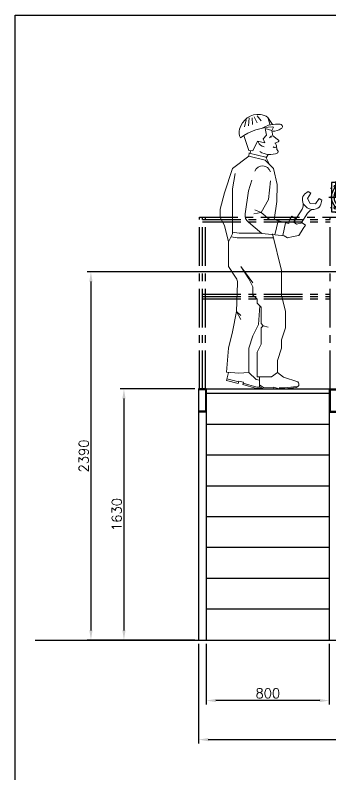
# Model space of a CAD drawing. Extents: x -24065 to -11187, y -102841 to -92978.
# Drawn here: x -24065 to -22012, y -97910 to -92978 of the extents above; entities that cross this region are included whole.
import ezdxf

# ---------------------------------------------------------------- set-up
doc = ezdxf.new("R2010")
doc.units = 0
doc.header["$LTSCALE"] = 200
doc.header["$MEASUREMENT"] = 0
doc.header["$PDMODE"] = 35
doc.header["$PDSIZE"] = 5
for name, pattern in [('CENTER', [2, 1.25, -0.25, 0.25, -0.25]), ('DASHDOT', [1, 0.5, -0.25, 0, -0.25]), ('DASHED2', [0.375, 0.25, -0.125])]:
    doc.linetypes.add(name, pattern=pattern)
for name, color, linetype in [('CENTRO', 1, 'DASHDOT'), ('DIM', 1, 'Continuous'), ('M3', 3, 'Continuous'), ('M4', 4, 'Continuous'), ('M5', 5, 'Continuous'), ('MC1', 8, 'CENTER')]:
    doc.layers.add(name, color=color, linetype=linetype)
doc.layers.add('DESENHO_FANTASMA BÁSICA_01', color=8, linetype='Continuous', lineweight=0)
doc.styles.add('ROMANS', font='romans.shx')
doc.dimstyles.new('CEMI-1. 25', dxfattribs={"dimscale": 25, "dimtxt": 2.5, "dimasz": 2.5, "dimexe": 1, "dimexo": 1, "dimtad": 1, "dimdec": 0, "dimtxsty": 'ROMANS', "dimcen": 0, "dimclrd": 1, "dimclre": 1, "dimclrt": 3, "dimadec": 0, "dimazin": 2, "dimtfac": 1, "dimtdec": 0, "dimtmove": 0, "dimatfit": 3, "dimfxl": 1.25, "dimlwd": -1, "dimlwe": -1, "dimarcsym": 1})

# ---------------------------------------------------------------- blocks, each defined once
blk = doc.blocks.new('MEM1')
at = {"layer": 'DESENHO_FANTASMA BÁSICA_01'}
for p, q in [((-215.1, 1746.2), (-225, 1701.6)), ((-195.1, 1760.2), (-200.2, 1707.4)), ((-176.7, 1760.4), (-173.5, 1715.5)), ((-162.4, 1767.1), (-143.3, 1727.1)), ((-142.4, 1772.6), (-116.9, 1740.9)), ((-44.1, 1715.9), (-74.8, 1762.3)), ((-74.8, 1762.3), (-58.1, 1712.9)), ((-41.2, 1643.6), (-47.5, 1676.8)), ((-49.9, 1643.3), (-63.8, 1630.7)), ((-5.4, 1615.3), (-41.2, 1643.6)), ((-7.1, 1602.9), (-28.6, 1594.1)), ((-16.6, 1578), (-24.3, 1594.7)), ((-197.1, 1510.9), (-194.9, 1532.2)), ((-195.1, 1531.1), (-86.2, 1503.9)), ((-184.3, 1546.7), (-188.5, 1529.4)), ((-188.5, 1529.4), (-184.3, 1546.7)), ((-14.9, 1553.8), (-16.6, 1578)), ((-7.4, 1544.2), (-14.9, 1553.8)), ((-9.5, 1532), (-7.4, 1544.2)), ((-303.2, 1431.4), (-197.1, 1510.9)), ((-197.1, 1510.9), (-91, 1484.4)), ((-91, 1484.4), (-64.5, 1457.9)), ((-62.6, 1456), (-86.2, 1503.9)), ((-83.8, 1499), (-70.9, 1522.6)), ((-356.2, 1272.2), (-303.2, 1431.4)), ((-64.5, 1457.9), (-38, 1431.4)), ((-38, 1431.4), (-12.9, 1326.2)), ((-303.2, 1298.8), (-285.6, 1398.6)), ((-178.1, 1355.1), (-199.8, 1285.4)), ((-55.7, 1350.2), (-69.8, 1228.6)), ((-303.2, 1272.2), (-303.2, 1298.8)), ((-199.8, 1285.4), (-221.5, 1137.3)), ((-16.2, 1216.7), (-12.9, 1326.2)), ((-382.8, 1166.2), (-356.2, 1272.2)), ((-303.2, 1245.7), (-303.2, 1272.2)), ((-303.2, 1219.2), (-303.2, 1245.7)), ((188.7, 1281.6), (165.5, 1264)), ((206.3, 1270.4), (184.3, 1236.1)), ((200.9, 1203.9), (184.3, 1236.1)), ((206.3, 1270.4), (188.7, 1281.6)), ((259.1, 1236.5), (237.1, 1202.2)), ((259.1, 1236.5), (276.6, 1225.3)), ((-303.2, 1192.7), (-303.2, 1219.2)), ((-303.2, 1166.2), (-303.2, 1192.7)), ((-69.8, 1228.6), (-117.9, 1144.8)), ((-16.2, 1216.7), (-32.9, 1097.1)), ((237.1, 1202.2), (200.9, 1203.9)), ((276.6, 1225.3), (270.9, 1199.7)), ((-382.8, 1113.1), (-382.8, 1166.2)), ((-303.2, 1113.1), (-303.2, 1166.2)), ((-117.9, 1144.8), (-164.3, 1136.6)), ((-117.9, 1144.8), (-158.8, 1162.8)), ((-117.9, 1144.8), (-62.4, 1098.6)), ((94.8, 1082.7), (148.8, 1166.9)), ((143.2, 1076.3), (184.5, 1140.7)), ((-356.2, 1060.1), (-382.8, 1113.1)), ((-303.2, 1086.6), (-303.2, 1113.1)), ((-303.2, 1033.6), (-303.2, 1086.6)), ((-64.6, 1100.5), (-27.8, 1096.5)), ((62.3, 1073.7), (-27.8, 1096.5)), ((-6.9, 1091.3), (-27.2, 1001)), ((67.8, 1098.2), (62.2, 1072.9)), ((82.2, 1120.6), (67.8, 1098.2)), ((104.5, 1106.2), (82.2, 1120.6)), ((104.5, 1106.2), (95.6, 1082.1)), ((-329.7, 954), (-356.2, 1060.1)), ((-200.5, 1082.4), (-112.8, 1009.6)), ((41.5, 1078.9), (22.9, 995.7)), ((95.6, 1082.1), (112.5, 1069.6)), ((149.1, 1077.6), (112.5, 1069.6)), ((142.8, 1018.6), (157.1, 1041)), ((171.5, 1063.3), (149.1, 1077.6)), ((157.1, 1041), (171.5, 1063.3)), ((-329.7, 954), (-303.2, 1007)), ((-313.1, 987.3), (-272.9, 980.5)), ((-303.2, 1007), (-303.2, 1033.6)), ((-303.2, 1016.9), (-261, 1009.8)), ((-113, 1009.8), (-261, 1009.8)), ((-112.8, 1009.6), (-26.1, 1000.9)), ((-44.2, 1005.5), (15, 768.4)), ((-26.1, 1000.9), (32.9, 994.6)), ((32.9, 994.6), (55.2, 980.3)), ((55.2, 980.3), (91.9, 988.3)), ((91.9, 988.3), (128.5, 996.3)), ((128.5, 996.3), (142.8, 1018.6)), ((-329.7, 874.4), (-329.7, 954)), ((-38, 980.5), (-272.9, 980.5)), ((-329.7, 794.9), (-329.7, 874.4)), ((-278.8, 718.5), (-329.7, 794.9)), ((-250.2, 794.9), (-170.6, 688.8)), ((-197.1, 715.3), (-250.2, 794.9)), ((15, 768.4), (15, 688.8)), ((-170.6, 662.3), (-197.1, 715.3)), ((-270.4, 688.9), (-276.7, 503.2)), ((-170.6, 609.2), (-170.6, 662.3)), ((15, 688.8), (15, 609.2)), ((-144.1, 582.7), (-170.6, 609.2)), ((15, 609.2), (41.5, 503.2)), ((-144.1, 556.2), (-144.1, 582.7)), ((-117.6, 529.7), (-144.1, 556.2)), ((-303.2, 370.6), (-276.7, 503.2)), ((-276.7, 503.2), (-250.2, 476.6)), ((-276.7, 503.2), (-250.2, 450.1)), ((-126.8, 539), (-133.8, 417.8)), ((-117.6, 503.2), (-117.6, 529.7)), ((-117.6, 476.6), (-117.6, 503.2)), ((41.5, 503.2), (41.5, 476.6)), ((-117.6, 450.1), (-117.6, 476.6)), ((-117.6, 423.6), (-117.6, 450.1)), ((41.5, 476.6), (41.5, 397.1)), ((-133.8, 417.8), (-170.6, 344)), ((-104.3, 410.3), (-117.6, 423.6)), ((-104.3, 410.3), (-117.6, 397.1)), ((-117.6, 370.6), (-117.6, 397.1)), ((-104.3, 410.3), (-70.8, 399.9)), ((41.5, 397.1), (15, 317.5)), ((-329.7, 264.5), (-303.2, 370.6)), ((-117.6, 344), (-117.6, 370.6)), ((-197.1, 264.5), (-170.6, 344)), ((-117.6, 291), (-117.6, 344)), ((15, 317.5), (15, 264.5)), ((-329.7, 264.5), (-342.5, 109.4)), ((-197.1, 105.8), (-197.1, 264.5)), ((-144.1, 238), (-117.6, 291)), ((15, 264.5), (-11.5, 184.9)), ((-144.1, 184.9), (-144.1, 238)), ((-144.1, 131.9), (-144.1, 184.9)), ((-11.5, 184.9), (-11.5, 105.4)), ((-329.7, 105.4), (-343, 54)), ((-342.5, 109.4), (-261.9, 101)), ((-197.1, 105.8), (-261.9, 101)), ((-149.5, 60.8), (-197.1, 105.8)), ((-144.1, 78.8), (-144.1, 131.9)), ((-50.1, 78.8), (-11.5, 105.4)), ((28.8, 75.7), (-11.5, 105.4)), ((-343, 54), (-266, 34.1)), ((-340.3, 64.7), (-263.2, 44.7)), ((-261.7, 50.7), (-266, 34.1)), ((-232.2, 43.1), (-261.7, 50.7)), ((-128.3, 57.1), (-149.5, 60.8)), ((-50.1, 78.8), (-144.1, 78.8)), ((-128.3, 15.2), (-128.3, 78.8)), ((121.3, 44.7), (28.8, 75.7)), ((-232.2, 43.1), (-235.8, 29.4)), ((-148.3, 2.6), (-235.8, 29.4)), ((-233.5, 36.9), (-146, 10)), ((-108.9, 2.6), (-148.3, 2.6)), ((-120.4, 10), (-146, 10)), ((-102.2, 9.9), (-128.3, 27)), ((-107.5, 1.7), (-128.3, 15.2)), ((-107.5, 1.7), (-40.2, -2.8)), ((-102.2, 9.9), (-39.6, 5.7)), ((-40.2, -2.8), (-35.7, 11.3)), ((-35.7, 11.3), (0, 0)), ((0, 5.8), (37.1, 5.8)), ((37.1, 0), (0, 0)), ((36.2, 6.4), (111.6, 16.2)), ((37.1, 0), (112.4, 9.8))]:
    blk.add_line(p, q, dxfattribs=at)
for points in [[(-198.2, 1547.8), (-172, 1545.8), (-140.6, 1607.1), (-92.3, 1597.6), (-104.6, 1622.9), (-81.5, 1647.9), (-91.3, 1689.6), (-48.5, 1677.9), (-37.7, 1698.6), (-43, 1701.2)], [(-229.2, 1645.1), (-198.2, 1547.8)]]:
    blk.add_lwpolyline(points, dxfattribs=at)
blk.add_lwpolyline([(-9.5, 1532, -0.247047), (-125.9, 1540.8, -0.247047)], format="xyb", dxfattribs=at)
for centre, radius, start, end in [((-134.9, 1656.9), 125.8, 84.4386, 166.2254), ((-131.1, 1693.6), 88.9, 50.6994, 84.4386), ((-170.8, 1665.4), 88.9, 166.2254, 203.5184), ((-27.6, 1312.7), 388.8, 92.2737, 125.3132), ((-15.4, 1532.3), 186.6, 83.0212, 120.8718), ((-41.5, 1768), 95.9, 269.5555, 304.9215), ((6.1, 1702.5), 15, 299.0134, 85.3814), ((-93.3, 1617.8), 46.1, 197.7746, 265.8524), ((-9.9, 1609.6), 7.27, 292.3083, 51.6385), ((-44.2, 1575), 9.6, 295.5024, 357.0829), ((-27.4, 1595.3), 27.6, 251.9074, 294.3277), ((-107.7, 1393.7), 53.6, 17.8531, 158.2881), ((194.3, 1231.2), 43.5, 127.3251, 187.0802), ((104.8, 1195.1), 52.2, 327.3251, 18.7587), ((220.4, 1234.4), 69.9, 187.0802, 287.57), ((228.4, 1209.3), 43.5, 287.57, 347.3254), ((-162.2, 1128.6), 60, 171.6621, 230.2826), ((228.5, 1112.6), 52.2, 93.7828, 147.3251), ((-320.5, 690.6), 50.2, 358.0609, 33.6901), ((108.2, 29.4), 20.1, 272.6733, 49.3037)]:
    blk.add_arc(centre, radius, start, end, dxfattribs=at)
blk.add_solid([(-50.5, 1641.4), (-49.3, 1630.8), (-55.9, 1636.7)], dxfattribs=at)
blk = doc.blocks.new('u6')
at = {"layer": 'M4'}
for p, q in [((-1668.5, -18441.7), (-1668.5, -18591.7)), ((-1668.5, -18441.7), (-1618.5, -18441.7)), ((-1618.5, -18441.7), (-1618.5, -18446.7)), ((-1663.5, -18446.7), (-1663.5, -18586.7)), ((-1663.5, -18446.7), (-1618.5, -18446.7)), ((-1668.5, -18591.7), (-1618.5, -18591.7)), ((-1663.5, -18586.7), (-1618.5, -18586.7)), ((-1618.5, -18586.7), (-1618.5, -18591.7))]:
    blk.add_line(p, q, dxfattribs=at)
blk = doc.blocks.new('*D39')
at = {"layer": 'Defpoints', "color": 0, "transparency": 16777216}
for p in [(-22871.7, -95405), (-23357.5, -97035), (-22871.7, -97035)]:
    blk.add_point(p, dxfattribs=at)
at = {"layer": 'DIM', "color": 1, "transparency": 16777216}
for p, q in [((-22896.7, -95405), (-23382.5, -95405)), ((-23357.5, -95467.5), (-23357.5, -96972.5)), ((-22896.7, -97035), (-23382.5, -97035))]:
    blk.add_line(p, q, dxfattribs=at)
for points in [[(-23368, -95467.5), (-23347.1, -95467.5), (-23357.5, -95405)], [(-23368, -96972.5), (-23347.1, -96972.5), (-23357.5, -97035)]]:
    blk.add_solid(points, dxfattribs=at)
at = {"layer": 'DIM', "color": 3, "transparency": 16777216, "insert": (-23404.4, -96220), "char_height": 62.5, "attachment_point": 5, "rotation": 90, "style": 'ROMANS'}
blk.add_mtext('1630', dxfattribs=at)
blk = doc.blocks.new('*D40')
at = {"layer": 'Defpoints', "color": 0, "transparency": 16777216}
for p in [(-22871.7, -97035), (-19661.7, -97035), (-19661.7, -97681.6)]:
    blk.add_point(p, dxfattribs=at)
at = {"layer": 'DIM', "color": 1, "transparency": 16777216}
for p, q in [((-22871.7, -97060), (-22871.7, -97706.6)), ((-19661.7, -97060), (-19661.7, -97706.6)), ((-22809.2, -97681.6), (-19724.2, -97681.6))]:
    blk.add_line(p, q, dxfattribs=at)
for points in [[(-22809.2, -97671.2), (-22809.2, -97692), (-22871.7, -97681.6)], [(-19724.2, -97671.2), (-19724.2, -97692), (-19661.7, -97681.6)]]:
    blk.add_solid(points, dxfattribs=at)
at = {"layer": 'DIM', "color": 3, "transparency": 16777216, "insert": (-21266.7, -97634.7), "char_height": 62.5, "attachment_point": 5, "style": 'ROMANS'}
blk.add_mtext('3210', dxfattribs=at)
blk = doc.blocks.new('*D36')
at = {"layer": 'Defpoints', "color": 0, "transparency": 16777216}
for p in [(-22821.7, -97035), (-22021.7, -97035), (-22821.7, -97427.9)]:
    blk.add_point(p, dxfattribs=at)
at = {"layer": 'DIM', "color": 1, "transparency": 16777216}
for p, q in [((-22821.7, -97060), (-22821.7, -97452.9)), ((-22021.7, -97060), (-22021.7, -97452.9)), ((-22084.2, -97427.9), (-22759.2, -97427.9))]:
    blk.add_line(p, q, dxfattribs=at)
for points in [[(-22759.2, -97417.5), (-22759.2, -97438.3), (-22821.7, -97427.9)], [(-22084.2, -97417.5), (-22084.2, -97438.3), (-22021.7, -97427.9)]]:
    blk.add_solid(points, dxfattribs=at)
at = {"layer": 'DIM', "color": 3, "transparency": 16777216, "insert": (-22421.7, -97381), "char_height": 62.5, "attachment_point": 5, "style": 'ROMANS'}
blk.add_mtext('800', dxfattribs=at)
blk = doc.blocks.new('*D35')
at = {"layer": 'Defpoints', "color": 0, "transparency": 16777216}
for p in [(-21899.2, -94644.9), (-23572.2, -97035), (-22871.7, -97035)]:
    blk.add_point(p, dxfattribs=at)
at = {"layer": 'DIM', "color": 1, "transparency": 16777216}
for p, q in [((-21924.2, -94644.9), (-23597.2, -94644.9)), ((-23572.2, -94707.4), (-23572.2, -96972.5)), ((-22896.7, -97035), (-23597.2, -97035))]:
    blk.add_line(p, q, dxfattribs=at)
for points in [[(-23582.6, -94707.4), (-23561.8, -94707.4), (-23572.2, -94644.9)], [(-23582.6, -96972.5), (-23561.8, -96972.5), (-23572.2, -97035)]]:
    blk.add_solid(points, dxfattribs=at)
at = {"layer": 'DIM', "color": 3, "transparency": 16777216, "insert": (-23619.1, -95840), "char_height": 62.5, "attachment_point": 5, "rotation": 90, "style": 'ROMANS'}
blk.add_mtext('2390', dxfattribs=at)
blk = doc.blocks.new('*U32')
at = {"layer": 'M3'}
blk.add_circle((0, 0), 8, dxfattribs=at)
blk = doc.blocks.new('*U33')
at = {"layer": 'DIM', "color": 0, "linetype": 'ByBlock', "lineweight": -2, "transparency": 16777216}
for p, rotation in [((-13336.3, -22631.7), 180), ((-13226.7, -22631.7), 90.00000000000001), ((-13336.3, -22741.3), 270)]:
    blk.add_blockref('*U32', p, dxfattribs=dict(at, rotation=rotation))
blk.add_blockref('*U32', (-13226.7, -22741.3), dxfattribs=at)
blk = doc.blocks.new('flan')
at = {"layer": 'CENTRO'}
for p, q in [((-4763.2, -84166.9), (-4763.2, -84369.8)), ((-4693.2, -84380.4), (-4693.2, -84156.4)), ((-4623.2, -84166.9), (-4623.2, -84369.8)), ((-4591.7, -84213.2), (-4794.7, -84213.2)), ((-4805.2, -84268.4), (-4581.2, -84268.4)), ((-4591.7, -84338.4), (-4794.7, -84338.4))]:
    blk.add_line(p, q, dxfattribs=at)
blk.add_circle((-4693.2, -84268.4), 77.5, dxfattribs=at)
at = {"layer": 'DIM', "linetype": 'DASHED2'}
for radius in [44.5, 41.3]:
    blk.add_circle((-4693.2, -84268.4), radius, dxfattribs=at)
at = {"layer": 'M3'}
blk.add_lwpolyline([(-4598.2, -84173.4), (-4788.2, -84173.4), (-4788.2, -84363.4), (-4598.2, -84363.4)], close=True, dxfattribs=at)
for centre, radius in [((-4693.2, -84268.4), 95), ((-4763.2, -84198.4), 8), ((-4623.2, -84198.4), 8), ((-4693.2, -84268.4), 34.5), ((-4693.2, -84268.4), 34.5), ((-4763.2, -84338.4), 8), ((-4623.2, -84338.4), 8)]:
    blk.add_circle(centre, radius, dxfattribs=at)
at = {"layer": 'DIM', "xscale": -1}
blk.add_blockref('*U33', (-17974.7, -61581.9), dxfattribs=at)
blk = doc.blocks.new('GFDHGKK')
at = {"layer": 'DIM', "linetype": 'DASHED2'}
blk.add_blockref('flan', (-2559.3, -10557), dxfattribs=at)

msp = doc.modelspace()

# ---------------------------------------------------------------- linework, layer by layer
at = {"layer": 'DIM'}
msp.add_lwpolyline([(-24064.9, -92978.4), (-11187.2, -92978.4), (-11187.2, -102841.5), (-24064.9, -102841.5)], close=True, dxfattribs=at)
at = {"layer": 'M4'}
for p, q in [((-22871.7, -95405), (-22871.7, -97035)), ((-22821.7, -95405), (-22821.7, -97035)), ((-22821.7, -95405), (-22021.7, -95405)), ((-22021.7, -95405), (-22021.7, -97035)), ((-22021.7, -95435.1), (-22821.7, -95435.1)), ((-22021.7, -95635.1), (-22821.7, -95635.1)), ((-22021.7, -95835.1), (-22821.7, -95835.1)), ((-22021.7, -96035.1), (-22821.7, -96035.1)), ((-22021.7, -96235.1), (-22821.7, -96235.1)), ((-22021.7, -96435.1), (-22821.7, -96435.1)), ((-22021.7, -96635.1), (-22821.7, -96635.1)), ((-22021.7, -96835.1), (-22821.7, -96835.1))]:
    msp.add_line(p, q, dxfattribs=at)
at = {"layer": 'M5'}
msp.add_line((-23934.6, -97035), (-11187.2, -97035), dxfattribs=at)
at = {"layer": 'MC1'}
for p, q in [((-22866.7, -95405), (-22866.7, -94290)), ((-22866.7, -94290), (-21976.7, -94290)), ((-22846.7, -95405), (-22846.7, -94290)), ((-22826.7, -95405), (-22826.7, -94290)), ((-22016.7, -95405), (-22016.7, -94290)), ((-22846.7, -94305), (-22016.7, -94305)), ((-22846.7, -94320), (-22016.7, -94320)), ((-22846.7, -94790), (-22016.7, -94790)), ((-22846.7, -94805), (-22016.7, -94805)), ((-22846.7, -94820), (-22016.7, -94820))]:
    msp.add_line(p, q, dxfattribs=at)

# ---------------------------------------------------------------- block references
at = {"layer": 'DESENHO_FANTASMA BÁSICA_01'}
msp.add_blockref('MEM1', (-22347.8, -95404.4), dxfattribs=at)
at = {"layer": 'DIM'}
msp.add_blockref('GFDHGKK', (-14659.5, 666.2), dxfattribs=at)
at = {"layer": 'M4', "xscale": -1}
msp.add_blockref('u6', (-24490.3, -76963.3), dxfattribs=at)
at = {"layer": 'M4'}
msp.add_blockref('u6', (-20353.2, -76963.3), dxfattribs=at)

# ---------------------------------------------------------------- dimensions: what is measured, and where the dimension line sits
at = {"layer": 'DIM'}
for base, p1, picture, middle in [((-23572.2, -97035), (-21899.2, -94644.9), '*D35', (-23619.1, -95840)), ((-23357.5, -97035), (-22871.7, -95405), '*D39', (-23404.4, -96220))]:
    dim = msp.add_linear_dim(base=base, p1=p1, p2=(-22871.7, -97035), angle=90, dimstyle='CEMI-1. 25', dxfattribs=at)
    dim.commit()
    dim.dimension.update_dxf_attribs({"geometry": picture, "text_midpoint": middle})
for base, p1, p2, picture, middle in [((-19661.7, -97681.6), (-22871.7, -97035), (-19661.7, -97035), '*D40', (-21266.7, -97634.7)), ((-22821.7, -97427.9), (-22021.7, -97035), (-22821.7, -97035), '*D36', (-22421.7, -97381))]:
    dim = msp.add_linear_dim(base=base, p1=p1, p2=p2, dimstyle='CEMI-1. 25', dxfattribs=at)
    dim.commit()
    dim.dimension.update_dxf_attribs({"geometry": picture, "text_midpoint": middle})

doc.saveas('drawing.dxf')
